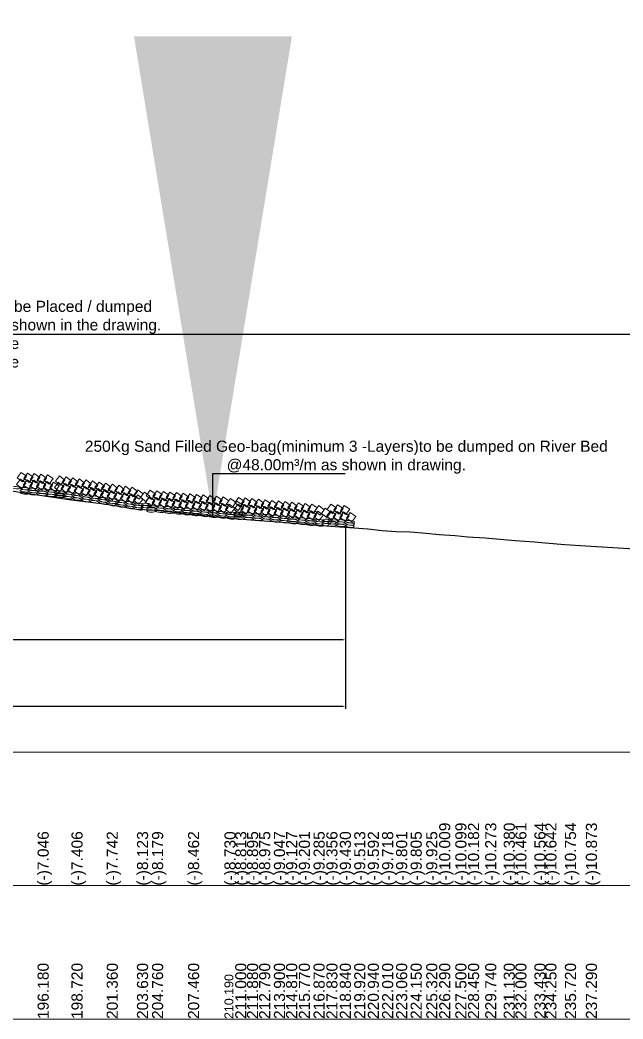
# Model space of a CAD drawing. Header units: inches. Extents: x 89000 to 215021, y -23839 to 0.
# Drawn here: x 158382 to 158427.2, y -23723.8 to -23649 of the extents above; entities that cross this region are included whole.
import ezdxf

# ---------------------------------------------------------------- set-up
doc = ezdxf.new("R2010")
doc.units = ezdxf.units.IN
doc.header["$LTSCALE"] = 7
doc.header["$MEASUREMENT"] = 0
doc.header["$PDMODE"] = 3
for name, color, linetype, lineweight in [('Cross section Data Border', 7, 'Continuous', 9), ('Cross Section Labels', 7, 'Continuous', 9), ('Existing_Bed_Level for Xsection', 7, 'Continuous', 25), ('Long Section Labels', 7, 'Continuous', 9)]:
    doc.layers.add(name, color=color, linetype=linetype, lineweight=lineweight)
doc.styles.get("Standard").update_dxf_attribs({"font": 'arial.ttf'})
doc.dimstyles.get("Standard").update_dxf_attribs({"dimtxt": 36, "dimasz": 36, "dimexe": 0.18, "dimexo": 0.0625, "dimgap": 0.09, "dimtad": 0, "dimtih": 1, "dimtoh": 1, "dimdec": 4, "dimzin": 0, "dimdsep": 46, "dimtxsty": 'Standard', "dimcen": 0.09, "dimadec": 0, "dimazin": 0, "dimtfac": 1, "dimtdec": 4, "dimtofl": 0, "dimtmove": 0, "dimatfit": 3, "dimfxl": 1, "dimtolj": 1, "dimtzin": 0, "dimarcsym": 0})

# ---------------------------------------------------------------- blocks, each defined once
blk = doc.blocks.new('*D12')
at = {"layer": 'Cross Section Labels', "color": 0, "lineweight": -2, "transparency": 16777216}
for p, q in [((158343.822, -23676.323), (158343.822, -23695.634)), ((158406.403, -23686.974), (158406.403, -23695.634)), ((158344.002, -23695.454), (158374.14, -23695.454)), ((158406.223, -23695.454), (158376.085, -23695.454))]:
    blk.add_line(p, q, dxfattribs=at)
at = {"layer": 'Cross Section Labels', "color": 0, "transparency": 16777216}
for points in [[(158344.002, -23695.424), (158344.002, -23695.484), (158343.822, -23695.454)], [(158406.223, -23695.424), (158406.223, -23695.484), (158406.403, -23695.454)]]:
    blk.add_solid(points, dxfattribs=at)
at = {"layer": 'Defpoints', "color": 0, "transparency": 16777216}
for p in [(158343.822, -23676.261), (158406.403, -23686.911), (158406.403, -23695.454)]:
    blk.add_point(p, dxfattribs=at)
at = {"layer": 'Cross Section Labels', "color": 0, "transparency": 16777216, "insert": (158375.112, -23695.454), "char_height": 0.36, "attachment_point": 5}
blk.add_mtext('\\A1;63.00 m', dxfattribs=at)
blk = doc.blocks.new('*D13')
at = {"layer": 'Cross Section Labels', "color": 0, "lineweight": -2, "transparency": 16777216}
for p, q in [((158343.822, -23676.323), (158343.822, -23700.627)), ((158406.403, -23687.074), (158406.403, -23700.627)), ((158344.002, -23700.447), (158372.463, -23700.447)), ((158406.223, -23700.447), (158377.762, -23700.447))]:
    blk.add_line(p, q, dxfattribs=at)
at = {"layer": 'Cross Section Labels', "color": 0, "transparency": 16777216}
for points in [[(158344.002, -23700.417), (158344.002, -23700.477), (158343.822, -23700.447)], [(158406.223, -23700.417), (158406.223, -23700.477), (158406.403, -23700.447)]]:
    blk.add_solid(points, dxfattribs=at)
at = {"layer": 'Defpoints', "color": 0, "transparency": 16777216}
for p in [(158343.822, -23676.261), (158406.403, -23687.012), (158406.403, -23700.447)]:
    blk.add_point(p, dxfattribs=at)
at = {"layer": 'Cross Section Labels', "color": 0, "transparency": 16777216, "insert": (158375.112, -23700.447), "char_height": 0.36, "attachment_point": 5}
blk.add_mtext('\\A1;Block @49.00 m³/m ^JGoo Bag @48.00 m³/m ', dxfattribs=at)

msp = doc.modelspace()

# ---------------------------------------------------------------- linework, layer by layer
at = {"layer": 'Cross section Data Border'}
msp.add_lwpolyline([(158157.3888, -23703.86553), (158455.56366, -23703.86553), (158455.56366, -23723.84553), (158157.3888, -23723.84553)], close=True, dxfattribs=at)
msp.add_lwpolyline([(158157.3888, -23713.85553), (158455.56366, -23713.85553)], dxfattribs=at)
at = {"layer": 'Existing_Bed_Level for Xsection'}
for points in [[(158187.3588, -23672.56353), (158452.23366, -23672.56353)], [(158380.89507, -23684.21586), (158383.34262, -23684.59748), (158385.88008, -23684.95712), (158388.51744, -23685.29279), (158390.78517, -23685.6734), (158391.91404, -23685.72935), (158394.61134, -23686.01207), (158397.33861, -23686.2798), (158398.1478, -23686.36271), (158399.02692, -23686.44463), (158399.93601, -23686.52455), (158401.0449, -23686.59648), (158401.95399, -23686.6764), (158402.91303, -23686.75033), (158404.01193, -23686.83424), (158404.97097, -23686.90517), (158405.97996, -23686.9791), (158407.05888, -23687.06201), (158408.07786, -23687.14094), (158409.14679, -23687.26681), (158410.19574, -23687.34973), (158411.28465, -23687.35372), (158412.45348, -23687.4736), (158413.42251, -23687.55752), (158414.6313, -23687.64743), (158415.58035, -23687.73035), (158416.86906, -23687.82125), (158418.25767, -23687.92815), (158419.1268, -23688.00907), (158420.55537, -23688.11196), (158421.37455, -23688.18989), (158422.84308, -23688.30177), (158424.41151, -23688.42065), (158428.45746, -23688.65442)]]:
    msp.add_lwpolyline(points, dxfattribs=at)
at = {"layer": 'Long Section Labels'}
for points in [[(158382.50885, -23683.20472), (158382.09983, -23682.918), (158381.81311, -23683.32702), (158382.22213, -23683.61374)], [(158383.0064, -23683.24882), (158382.59738, -23682.9621), (158382.31066, -23683.37111), (158382.71968, -23683.65784)], [(158383.50395, -23683.29292), (158383.09493, -23683.0062), (158382.80821, -23683.41521), (158383.21723, -23683.70193)], [(158384.0015, -23683.33702), (158383.59248, -23683.0503), (158383.30576, -23683.45931), (158383.71478, -23683.74603)], [(158384.49905, -23683.38112), (158384.09003, -23683.0944), (158383.80331, -23683.50341), (158384.21232, -23683.79013)], [(158382.46475, -23683.70227), (158382.05574, -23683.41555), (158381.76901, -23683.82457), (158382.17803, -23684.11129)], [(158382.9623, -23683.74637), (158382.55329, -23683.45965), (158382.26656, -23683.86866), (158382.67558, -23684.15539)], [(158383.45985, -23683.79047), (158383.05083, -23683.50375), (158382.76411, -23683.91276), (158383.17313, -23684.19948)], [(158383.9574, -23683.83457), (158383.54838, -23683.54785), (158383.26166, -23683.95686), (158383.67068, -23684.24358)], [(158384.45495, -23683.87867), (158384.04593, -23683.59195), (158383.75921, -23684.00096), (158384.16823, -23684.28768)], [(158384.9525, -23683.92277), (158384.54348, -23683.63605), (158384.25676, -23684.04506), (158384.66578, -23684.33178)], [(158385.30613, -23683.97724), (158384.91712, -23683.66392), (158384.60379, -23684.05293), (158384.9928, -23684.36625)], [(158385.38327, -23683.48373), (158384.99426, -23683.17041), (158384.68093, -23683.55942), (158385.06994, -23683.87274)], [(158385.79964, -23684.05438), (158385.41063, -23683.74106), (158385.0973, -23684.13006), (158385.48631, -23684.44339)], [(158385.87677, -23683.56087), (158385.48776, -23683.24755), (158385.17444, -23683.63656), (158385.56345, -23683.94988)], [(158386.29314, -23684.13152), (158385.90413, -23683.81819), (158385.59081, -23684.2072), (158385.97982, -23684.52053)], [(158386.37028, -23683.63801), (158385.98127, -23683.32469), (158385.66795, -23683.71369), (158386.05696, -23684.02702)], [(158386.86379, -23683.71515), (158386.47478, -23683.40182), (158386.16146, -23683.79083), (158386.55046, -23684.10416)], [(158387.3573, -23683.79229), (158386.96829, -23683.47896), (158386.65496, -23683.86797), (158387.04397, -23684.18129)], [(158387.8508, -23683.86942), (158387.4618, -23683.5561), (158387.14847, -23683.94511), (158387.53748, -23684.25843)], [(158388.34431, -23683.94656), (158387.9553, -23683.63324), (158387.64198, -23684.02225), (158388.03099, -23684.33557)], [(158388.83782, -23684.0237), (158388.44881, -23683.71037), (158388.13549, -23684.09938), (158388.5245, -23684.41271)], [(158389.33863, -23684.10693), (158388.95152, -23683.79126), (158388.63585, -23684.17837), (158389.02296, -23684.49404)], [(158386.78665, -23684.20866), (158386.39764, -23683.89533), (158386.08432, -23684.28434), (158386.47333, -23684.59766)], [(158387.28016, -23684.28579), (158386.89115, -23683.97247), (158386.57783, -23684.36148), (158386.96683, -23684.6748)], [(158387.77367, -23684.36293), (158387.38466, -23684.04961), (158387.07133, -23684.43862), (158387.46034, -23684.75194)], [(158388.26717, -23684.44007), (158387.87817, -23684.12674), (158387.56484, -23684.51575), (158387.95385, -23684.82908)], [(158388.76068, -23684.51721), (158388.37167, -23684.20388), (158388.05835, -23684.59289), (158388.44736, -23684.90622)], [(158389.25851, -23684.59997), (158388.8714, -23684.28429), (158388.55573, -23684.6714), (158388.94283, -23684.98707)], [(158389.75154, -23684.68009), (158389.36443, -23684.36442), (158389.04876, -23684.75152), (158389.43587, -23685.06719)], [(158389.83166, -23684.18706), (158389.44456, -23683.87138), (158389.12888, -23684.25849), (158389.51599, -23684.57416)], [(158390.24457, -23684.76021), (158389.85747, -23684.44454), (158389.54179, -23684.83164), (158389.9289, -23685.14732)], [(158390.32469, -23684.26718), (158389.93759, -23683.95151), (158389.62192, -23684.33861), (158390.00902, -23684.65429)], [(158390.7376, -23684.84033), (158390.3505, -23684.52466), (158390.03482, -23684.91177), (158390.42193, -23685.22744)], [(158390.81773, -23684.3473), (158390.43062, -23684.03163), (158390.11495, -23684.41874), (158390.50205, -23684.73441)], [(158391.26106, -23684.50899), (158390.86189, -23684.20871), (158390.56162, -23684.60788), (158390.96078, -23684.90815)], [(158391.74031, -23684.69544), (158391.33933, -23684.39759), (158391.04148, -23684.79857), (158391.44246, -23685.09642)], [(158392.17526, -23684.53638), (158391.76625, -23684.24966), (158391.47953, -23684.65867), (158391.88854, -23684.94539)], [(158392.67281, -23684.58048), (158392.2638, -23684.29376), (158391.97708, -23684.70277), (158392.38609, -23684.98949)], [(158393.17036, -23684.62457), (158392.76135, -23684.33785), (158392.47463, -23684.74687), (158392.88364, -23685.03359)], [(158393.66791, -23684.66867), (158393.2589, -23684.38195), (158392.97218, -23684.79097), (158393.38119, -23685.07769)], [(158394.16546, -23684.71277), (158393.75645, -23684.42605), (158393.46973, -23684.83506), (158393.87874, -23685.12179)], [(158394.66301, -23684.75687), (158394.254, -23684.47015), (158393.96728, -23684.87916), (158394.37629, -23685.16588)], [(158395.16056, -23684.80097), (158394.75155, -23684.51425), (158394.46483, -23684.92326), (158394.87384, -23685.20998)], [(158395.65811, -23684.84507), (158395.2491, -23684.55835), (158394.96238, -23684.96736), (158395.37139, -23685.25408)], [(158391.23064, -23684.92046), (158390.84353, -23684.60478), (158390.52786, -23684.99189), (158390.91496, -23685.30756)], [(158392.13117, -23685.03393), (158391.72215, -23684.74721), (158391.43543, -23685.15622), (158391.84444, -23685.44294)], [(158392.62871, -23685.07803), (158392.2197, -23684.7913), (158391.93298, -23685.20032), (158392.34199, -23685.48704)], [(158393.12626, -23685.12212), (158392.71725, -23684.8354), (158392.43053, -23685.24442), (158392.83954, -23685.53114)], [(158393.62381, -23685.16622), (158393.2148, -23684.8795), (158392.92808, -23685.28852), (158393.33709, -23685.57524)], [(158394.12136, -23685.21032), (158393.71235, -23684.9236), (158393.42563, -23685.33261), (158393.83464, -23685.61933)], [(158394.61891, -23685.25442), (158394.2099, -23684.9677), (158393.92318, -23685.37671), (158394.33219, -23685.66343)], [(158395.11646, -23685.29852), (158394.70745, -23685.0118), (158394.42073, -23685.42081), (158394.82974, -23685.70753)], [(158395.61401, -23685.34262), (158395.205, -23685.0559), (158394.91828, -23685.46491), (158395.32729, -23685.75163)], [(158396.11624, -23685.39204), (158395.70897, -23685.10285), (158395.41978, -23685.51012), (158395.82705, -23685.79931)], [(158396.16335, -23684.89476), (158395.75608, -23684.60557), (158395.46689, -23685.01285), (158395.87416, -23685.30204)], [(158396.61352, -23685.43915), (158396.20625, -23685.14996), (158395.91706, -23685.55723), (158396.32433, -23685.84642)], [(158396.66063, -23684.94187), (158396.25336, -23684.65268), (158395.96416, -23685.05995), (158396.37144, -23685.34914)], [(158397.11079, -23685.48626), (158396.70352, -23685.19707), (158396.41433, -23685.60434), (158396.8216, -23685.89353)], [(158397.1579, -23684.98898), (158396.75063, -23684.69979), (158396.46144, -23685.10706), (158396.86871, -23685.39625)], [(158397.60806, -23685.53336), (158397.20079, -23685.24417), (158396.9116, -23685.65144), (158397.31887, -23685.94063)], [(158397.65517, -23685.03609), (158397.2479, -23684.7469), (158396.95871, -23685.15417), (158397.36598, -23685.44336)], [(158398.10534, -23685.58047), (158397.69807, -23685.29128), (158397.40888, -23685.69855), (158397.81615, -23685.98774)], [(158398.18737, -23685.1677), (158397.7882, -23684.86743), (158397.48793, -23685.2666), (158397.8871, -23685.56687)], [(158398.66662, -23685.35416), (158398.26565, -23685.05631), (158397.96779, -23685.45728), (158398.36877, -23685.75514)], [(158398.76092, -23685.57112), (158398.3519, -23685.2844), (158398.06518, -23685.69341), (158398.4742, -23685.98013)], [(158398.80501, -23685.07357), (158398.396, -23684.78685), (158398.10928, -23685.19586), (158398.51829, -23685.48258)], [(158399.25847, -23685.61522), (158398.84945, -23685.3285), (158398.56273, -23685.73751), (158398.97174, -23686.02423)], [(158399.30256, -23685.11767), (158398.89355, -23684.83095), (158398.60683, -23685.23996), (158399.01584, -23685.52668)], [(158399.80011, -23685.16177), (158399.3911, -23684.87505), (158399.10438, -23685.28406), (158399.51339, -23685.57078)], [(158400.29766, -23685.20586), (158399.88865, -23684.91914), (158399.60193, -23685.32816), (158400.01094, -23685.61488)], [(158400.79521, -23685.24996), (158400.3862, -23684.96324), (158400.09948, -23685.37226), (158400.50849, -23685.65898)], [(158401.29276, -23685.29406), (158400.88375, -23685.00734), (158400.59703, -23685.41635), (158401.00604, -23685.70308)], [(158401.79031, -23685.33816), (158401.3813, -23685.05144), (158401.09458, -23685.46045), (158401.50359, -23685.74717)], [(158402.28786, -23685.38226), (158401.87885, -23685.09554), (158401.59213, -23685.50455), (158402.00114, -23685.79127)], [(158402.7931, -23685.43196), (158402.38583, -23685.14277), (158402.09664, -23685.55004), (158402.50391, -23685.83923)], [(158403.29038, -23685.47906), (158402.88311, -23685.18987), (158402.59392, -23685.59714), (158403.00119, -23685.88633)], [(158403.78765, -23685.52617), (158403.38038, -23685.23698), (158403.09119, -23685.64425), (158403.49846, -23685.93344)], [(158404.28492, -23685.57328), (158403.87765, -23685.28409), (158403.58846, -23685.69136), (158403.99573, -23685.98055)], [(158405.7252, -23685.57887), (158405.31619, -23685.29215), (158405.02947, -23685.70117), (158405.43848, -23685.98789)], [(158406.22275, -23685.62297), (158405.81374, -23685.33625), (158405.52702, -23685.74526), (158405.93603, -23686.03198)], [(158399.75601, -23685.65932), (158399.347, -23685.37259), (158399.06028, -23685.78161), (158399.46929, -23686.06833)], [(158400.25356, -23685.70341), (158399.84455, -23685.41669), (158399.55783, -23685.82571), (158399.96684, -23686.11243)], [(158400.75111, -23685.74751), (158400.3421, -23685.46079), (158400.05538, -23685.86981), (158400.46439, -23686.15653)], [(158401.24866, -23685.79161), (158400.83965, -23685.50489), (158400.55293, -23685.9139), (158400.96194, -23686.20062)], [(158401.74621, -23685.83571), (158401.3372, -23685.54899), (158401.05048, -23685.958), (158401.45949, -23686.24472)], [(158402.24376, -23685.87981), (158401.83475, -23685.59309), (158401.54803, -23686.0021), (158401.95704, -23686.28882)], [(158402.74599, -23685.92923), (158402.33872, -23685.64004), (158402.04953, -23686.04731), (158402.4568, -23686.3365)], [(158403.24327, -23685.97634), (158402.836, -23685.68715), (158402.54681, -23686.09442), (158402.95408, -23686.38361)], [(158403.74054, -23686.02345), (158403.33327, -23685.73426), (158403.04408, -23686.14153), (158403.45135, -23686.43072)], [(158404.23781, -23686.07056), (158403.83054, -23685.78136), (158403.54135, -23686.18864), (158403.94862, -23686.47783)], [(158404.73509, -23686.11766), (158404.32782, -23685.82847), (158404.03863, -23686.23574), (158404.4459, -23686.52493)], [(158404.81712, -23685.70489), (158404.41795, -23685.40462), (158404.11768, -23685.80379), (158404.51685, -23686.10406)], [(158405.29637, -23685.89135), (158404.8954, -23685.5935), (158404.59754, -23685.99448), (158404.99852, -23686.29233)], [(158405.6811, -23686.07642), (158405.27209, -23685.7897), (158404.98537, -23686.19871), (158405.39438, -23686.48544)], [(158406.17865, -23686.12052), (158405.76964, -23685.8338), (158405.48292, -23686.24281), (158405.89193, -23686.52953)], [(158406.6762, -23686.16462), (158406.26719, -23685.8779), (158405.98047, -23686.28691), (158406.38948, -23686.57363)], [(158406.7203, -23685.66707), (158406.31129, -23685.38035), (158406.02457, -23685.78936), (158406.43358, -23686.07608)], [(158407.17375, -23686.20872), (158406.76474, -23685.922), (158406.47802, -23686.33101), (158406.88703, -23686.61773)]]:
    msp.add_lwpolyline(points, close=True, dxfattribs=at)
for centre, major_axis in [((158381.72552, -23684.06471), (0.33117, -0.02935)), ((158382.35787, -23684.46175), (0.33117, -0.02935)), ((158382.37286, -23684.29258), (0.33117, -0.02935)), ((158382.38786, -23684.12341), (0.33117, -0.02935)), ((158383.02021, -23684.52045), (0.33117, -0.02935)), ((158383.0352, -23684.35128), (0.33117, -0.02935)), ((158383.05019, -23684.18212), (0.33117, -0.02935)), ((158383.68254, -23684.57916), (0.33117, -0.02935)), ((158383.69754, -23684.40999), (0.33117, -0.02935)), ((158383.71253, -23684.24082), (0.33117, -0.02935)), ((158384.34488, -23684.63786), (0.33117, -0.02935)), ((158384.35988, -23684.46869), (0.33117, -0.02935)), ((158384.37487, -23684.29953), (0.33117, -0.02935)), ((158384.98734, -23684.57522), (0.33178, -0.02139)), ((158385.00722, -23684.69656), (0.33117, -0.02935)), ((158385.02221, -23684.5274), (0.33117, -0.02935)), ((158385.03791, -23684.36678), (0.32848, -0.05134)), ((158385.66864, -23684.63726), (0.32848, -0.05134)), ((158385.69486, -23684.46946), (0.32848, -0.05134)), ((158386.35182, -23684.57215), (0.32848, -0.05134)), ((158387.00878, -23684.67484), (0.32848, -0.05134)), ((158384.97667, -23684.74067), (0.33178, -0.02139)), ((158385.64241, -23684.80505), (0.32848, -0.05134)), ((158386.29937, -23684.90773), (0.32848, -0.05134)), ((158386.3256, -23684.73994), (0.32848, -0.05134)), ((158386.95633, -23685.01042), (0.32848, -0.05134)), ((158386.98255, -23684.84263), (0.32848, -0.05134)), ((158387.61328, -23685.11311), (0.32848, -0.05134)), ((158387.63951, -23684.94531), (0.32848, -0.05134)), ((158387.66574, -23684.77752), (0.32848, -0.05134)), ((158388.27024, -23685.21579), (0.32848, -0.05134)), ((158388.29647, -23685.048), (0.32848, -0.05134)), ((158388.3227, -23684.88021), (0.32848, -0.05134)), ((158388.92714, -23685.32211), (0.32816, -0.05333)), ((158388.95438, -23685.15448), (0.32816, -0.05333)), ((158388.98162, -23684.98685), (0.32816, -0.05333)), ((158389.58347, -23685.42877), (0.32816, -0.05333)), ((158389.61071, -23685.26114), (0.32816, -0.05333)), ((158389.63795, -23685.09351), (0.32816, -0.05333)), ((158390.26703, -23685.3678), (0.32816, -0.05333)), ((158390.29427, -23685.20016), (0.32816, -0.05333)), ((158390.9506, -23685.30682), (0.32816, -0.05333)), ((158391.44518, -23685.30544), (0.33236, -0.00839)), ((158391.88948, -23685.44046), (0.33117, -0.02935)), ((158390.23979, -23685.53543), (0.32816, -0.05333)), ((158390.89611, -23685.64209), (0.32816, -0.05333)), ((158390.92336, -23685.47445), (0.32816, -0.05333)), ((158391.44099, -23685.47118), (0.33236, -0.00839)), ((158391.85291, -23685.6518), (0.33247, 0.00075)), ((158391.85328, -23685.8176), (0.33247, 0.00075)), ((158392.52183, -23685.8375), (0.33117, -0.02935)), ((158392.53683, -23685.66833), (0.33117, -0.02935)), ((158392.55182, -23685.49917), (0.33117, -0.02935)), ((158393.18417, -23685.8962), (0.33117, -0.02935)), ((158393.19917, -23685.72704), (0.33117, -0.02935)), ((158393.21416, -23685.55787), (0.33117, -0.02935)), ((158393.84651, -23685.95491), (0.33117, -0.02935)), ((158393.8615, -23685.78574), (0.33117, -0.02935)), ((158393.8765, -23685.61657), (0.33117, -0.02935)), ((158394.50885, -23686.01361), (0.33117, -0.02935)), ((158394.52384, -23685.84445), (0.33117, -0.02935)), ((158394.53884, -23685.67528), (0.33117, -0.02935)), ((158395.17119, -23686.07232), (0.33117, -0.02935)), ((158395.18618, -23685.90315), (0.33117, -0.02935)), ((158395.20117, -23685.73398), (0.33117, -0.02935)), ((158395.83371, -23686.13465), (0.33099, -0.03136)), ((158395.84972, -23685.96557), (0.33099, -0.03136)), ((158395.86574, -23685.7965), (0.33099, -0.03136)), ((158396.49568, -23686.19736), (0.33099, -0.03136)), ((158396.5117, -23686.02828), (0.33099, -0.03136)), ((158396.52771, -23685.85921), (0.33099, -0.03136)), ((158397.17367, -23686.091), (0.33099, -0.03136)), ((158397.18968, -23685.92192), (0.33099, -0.03136)), ((158397.83564, -23686.15371), (0.33099, -0.03136)), ((158397.85165, -23685.98463), (0.33099, -0.03136)), ((158398.36731, -23686.1299), (0.33236, -0.00839)), ((158398.37149, -23685.96416), (0.33236, -0.00839)), ((158398.51923, -23685.97765), (0.33117, -0.02935)), ((158399.18157, -23686.03636), (0.33117, -0.02935)), ((158399.84391, -23686.09506), (0.33117, -0.02935)), ((158400.50625, -23686.15377), (0.33117, -0.02935)), ((158397.15765, -23686.26007), (0.33099, -0.03136)), ((158397.81962, -23686.32278), (0.33099, -0.03136)), ((158398.48266, -23686.189), (0.33247, 0.00075)), ((158398.48303, -23686.35479), (0.33247, 0.00075)), ((158399.15159, -23686.37469), (0.33117, -0.02935)), ((158399.16658, -23686.20552), (0.33117, -0.02935)), ((158399.81392, -23686.43339), (0.33117, -0.02935)), ((158399.82892, -23686.26423), (0.33117, -0.02935)), ((158400.47626, -23686.4921), (0.33117, -0.02935)), ((158400.49125, -23686.32293), (0.33117, -0.02935)), ((158401.1386, -23686.5508), (0.33117, -0.02935)), ((158401.15359, -23686.38164), (0.33117, -0.02935)), ((158401.16859, -23686.21247), (0.33117, -0.02935)), ((158401.80094, -23686.60951), (0.33117, -0.02935)), ((158401.81593, -23686.44034), (0.33117, -0.02935)), ((158401.83092, -23686.27117), (0.33117, -0.02935)), ((158402.46346, -23686.67184), (0.33099, -0.03136)), ((158402.47948, -23686.50276), (0.33099, -0.03136)), ((158402.49549, -23686.33369), (0.33099, -0.03136)), ((158403.12543, -23686.73455), (0.33099, -0.03136)), ((158403.14145, -23686.56548), (0.33099, -0.03136)), ((158403.15746, -23686.3964), (0.33099, -0.03136)), ((158403.7874, -23686.79726), (0.33099, -0.03136)), ((158403.80342, -23686.62819), (0.33099, -0.03136)), ((158403.81943, -23686.45911), (0.33099, -0.03136)), ((158404.44937, -23686.85997), (0.33099, -0.03136)), ((158404.46539, -23686.6909), (0.33099, -0.03136)), ((158404.4814, -23686.52182), (0.33099, -0.03136)), ((158404.99706, -23686.66709), (0.33236, -0.00839)), ((158405.00124, -23686.50135), (0.33236, -0.00839)), ((158405.40285, -23686.6943), (0.33247, 0.00075)), ((158405.40322, -23686.86009), (0.33247, 0.00075)), ((158405.43942, -23686.48296), (0.33117, -0.02935)), ((158406.07177, -23686.88), (0.33117, -0.02935)), ((158406.08677, -23686.71083), (0.33117, -0.02935)), ((158406.10176, -23686.54166), (0.33117, -0.02935)), ((158406.73411, -23686.9387), (0.33117, -0.02935)), ((158406.7491, -23686.76953), (0.33117, -0.02935)), ((158406.7641, -23686.60037), (0.33117, -0.02935))]:
    msp.add_ellipse(centre, major_axis=major_axis, ratio=0.255, dxfattribs=at)

# ---------------------------------------------------------------- texts
at = {"layer": 'Cross Section Labels', "char_height": 0.8325, "attachment_point": 8}
for s, insert in [(' Assorted 2 Layers C.C Blocks(excluding Blocks at key) to be Placed / dumped^J@49.00 m³/m (excluding void) at or below Working LWL as shown in the drawing.^J450 x 450 x 450-------- - 60 % by volume^J350 x 350 x 350-------- - 40 % by volume', (158371.62303, -23675.30766)), ('250Kg Sand Filled Geo-bag(minimum 3 -Layers)to be dumped on River Bed^J@48.00m³/m as shown in drawing.', (158406.4662, -23683.00805))]:
    msp.add_mtext(s, dxfattribs=dict(at, insert=insert))
at = {"layer": 'Long Section Labels', "attachment_point": 1, "rotation": 90}
for s, insert, char_height in [('(-)10.009', (158413.42251, -23713.85553), 0.8325), ('(-)10.099', (158414.6313, -23713.85553), 0.8325), ('(-)10.182', (158415.58035, -23713.85553), 0.8325), ('(-)10.273', (158416.86906, -23713.85553), 0.8325), ('(-)10.380', (158418.25767, -23713.85553), 0.8325), ('(-)10.461', (158419.1268, -23713.85553), 0.8325), ('(-)10.564', (158420.55537, -23713.85553), 0.8325), ('(-)10.642', (158421.37455, -23713.85553), 0.8325), ('(-)10.754', (158422.84308, -23713.85553), 0.8325), ('(-)10.873', (158424.41151, -23713.85553), 0.8325), ('(-)7.046', (158383.34262, -23713.85553), 0.8325), ('(-)7.406', (158385.88008, -23713.85553), 0.8325), ('(-)7.742', (158388.51744, -23713.85553), 0.8325), ('(-)8.123', (158390.78517, -23713.85553), 0.8325), ('(-)8.179', (158391.91404, -23713.85553), 0.8325), ('(-)8.462', (158394.61134, -23713.85553), 0.8325), ('(-)8.730', (158397.33861, -23713.85553), 0.8325), ('(-)8.813', (158398.1478, -23713.85553), 0.8325), ('(-)8.895', (158399.02692, -23713.85553), 0.8325), ('(-)8.975', (158399.93601, -23713.85553), 0.8325), ('(-)9.047', (158401.0449, -23713.85553), 0.8325), ('(-)9.127', (158401.95399, -23713.85553), 0.8325), ('(-)9.201', (158402.91303, -23713.85553), 0.8325), ('(-)9.285', (158404.01193, -23713.85553), 0.8325), ('(-)9.356', (158404.97097, -23713.85553), 0.8325), ('(-)9.430', (158405.97996, -23713.85553), 0.8325), ('(-)9.513', (158407.05888, -23713.85553), 0.8325), ('(-)9.592', (158408.07786, -23713.85553), 0.8325), ('(-)9.718', (158409.14679, -23713.85553), 0.8325), ('(-)9.801', (158410.19574, -23713.85553), 0.8325), ('(-)9.805', (158411.28465, -23713.85553), 0.8325), ('(-)9.925', (158412.45348, -23713.85553), 0.8325), ('196.180', (158383.34262, -23723.84553), 0.8325), ('198.720', (158385.88008, -23723.84553), 0.8325), ('201.360', (158388.51744, -23723.84553), 0.8325), ('203.630', (158390.78517, -23723.84553), 0.8325), ('204.760', (158391.91404, -23723.84553), 0.8325), ('207.460', (158394.61134, -23723.84553), 0.8325), ('211.000', (158398.1478, -23723.84553), 0.8325), ('211.880', (158399.02692, -23723.84553), 0.8325), ('212.790', (158399.93601, -23723.84553), 0.8325), ('213.900', (158401.0449, -23723.84553), 0.8325), ('214.810', (158401.95399, -23723.84553), 0.8325), ('215.770', (158402.91303, -23723.84553), 0.8325), ('216.870', (158404.01193, -23723.84553), 0.8325), ('217.830', (158404.97097, -23723.84553), 0.8325), ('218.840', (158405.97996, -23723.84553), 0.8325), ('219.920', (158407.05888, -23723.84553), 0.8325), ('220.940', (158408.07786, -23723.84553), 0.8325), ('222.010', (158409.14679, -23723.84553), 0.8325), ('223.060', (158410.19574, -23723.84553), 0.8325), ('224.150', (158411.28465, -23723.84553), 0.8325), ('225.320', (158412.45348, -23723.84553), 0.8325), ('226.290', (158413.42251, -23723.84553), 0.8325), ('227.500', (158414.6313, -23723.84553), 0.8325), ('228.450', (158415.58035, -23723.84553), 0.8325), ('229.740', (158416.86906, -23723.84553), 0.8325), ('231.130', (158418.25767, -23723.84553), 0.8325), ('232.000', (158419.1268, -23723.84553), 0.8325), ('233.430', (158420.55537, -23723.84553), 0.8325), ('234.250', (158421.37455, -23723.84553), 0.8325), ('235.720', (158422.84308, -23723.84553), 0.8325), ('237.290', (158424.41151, -23723.84553), 0.8325), ('210.190', (158397.33861, -23723.84553), 0.666)]:
    msp.add_mtext(s, dxfattribs=dict(at, insert=insert, char_height=char_height))

# ---------------------------------------------------------------- dimensions: what is measured, and where the dimension line sits
at = {"layer": 'Cross Section Labels'}
for base, p2, text, picture, middle in [((158406.40272, -23695.45369), (158406.40272, -23686.91107), '63.00 m', '*D12', (158375.11245, -23695.45369)), ((158406.40272, -23700.44651), (158406.40272, -23687.01159), 'Block @49.00 m³/m ^JGoo Bag @48.00 m³/m ', '*D13', (158375.11245, -23700.44651))]:
    dim = msp.add_linear_dim(base=base, p1=(158343.82218, -23676.26083), p2=p2, text=text, dimstyle='Standard', override={"dimtxt": 0.36, "dimasz": 0.18}, dxfattribs=at)
    dim.commit()
    dim.dimension.update_dxf_attribs({"geometry": picture, "text_midpoint": middle})

# ---------------------------------------------------------------- leaders
at = {"layer": 'Cross Section Labels', "annotation_type": 0, "has_hookline": 1, "hookline_direction": 0}
for points, text_width in [([(158361.63303, -23679.29514), (158361.63303, -23675.30766), (158371.53303, -23675.30766)], 41.80445), ([(158396.4762, -23686.25436), (158396.4762, -23683.00805), (158406.3762, -23683.00805)], 39.05652)]:
    msp.add_leader(points, dimstyle='Standard', override={"dimasz": 36}, dxfattribs=dict(at, text_width=text_width))

doc.saveas('drawing.dxf')
